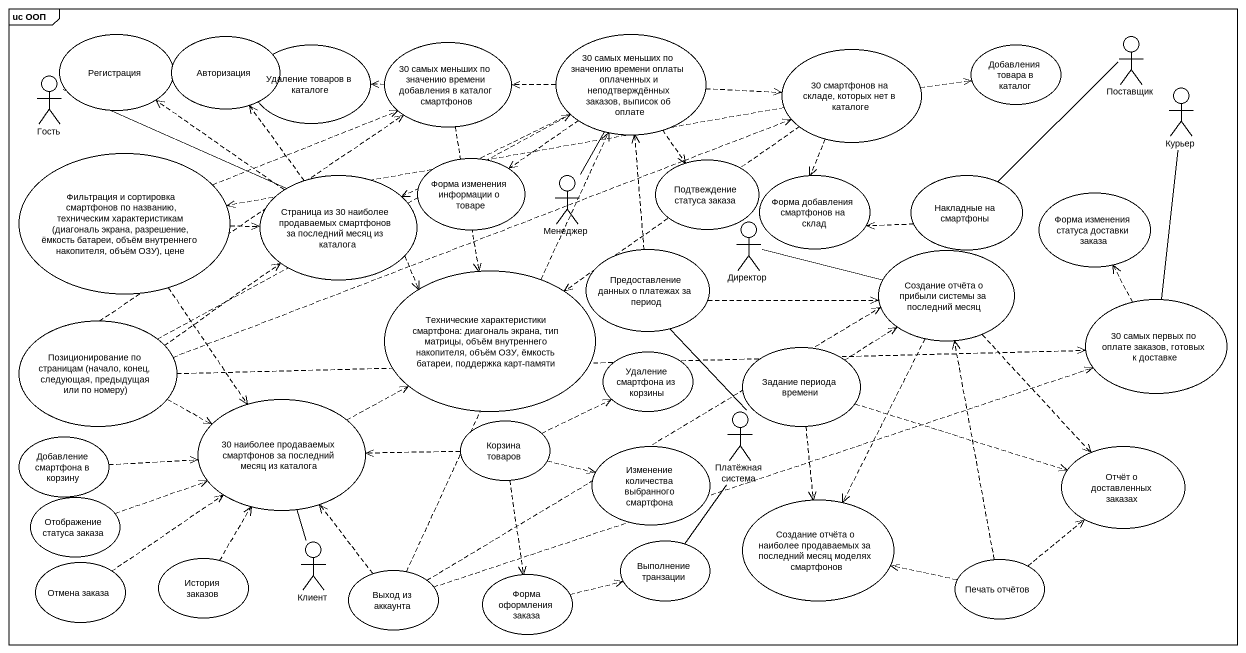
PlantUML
@startuml
mainframe uc ООП
usecase Регистрация
usecase Авторизация
usecase "Удаление товаров в каталоге" as Удаление_товаров_в_каталоге
usecase "30 самых меньших по значению времени добавления в каталог смартфонов" as u30_самых_меньших_по
usecase "30 самых меньших по значению времени оплаты оплаченных и неподтверждённых заказов, выписок об оплате" as u30_самых_меньших_по_2
usecase "30 смартфонов на складе, которых нет в каталоге" as u30_смартфонов_на_складе
usecase "Добавления товара в каталог" as Добавления_товара_в_каталог
actor Поставщик
actor Гость
actor Курьер
usecase "Фильтрация и сортировка смартфонов по названию, техническим характеристикам (диагональ экрана, разрешение, ёмкость батареи, объём внутреннего накопителя, объём ОЗУ), цене" as Фильтрация_и_сортировка
usecase "Форма изменения информации о товаре" as Форма_изменения_информации
usecase "Подтвеждение статуса заказа" as Подтвеждение_статуса_заказа
usecase "Страница из 30 наиболее продаваемых смартфонов за последний месяц из каталога" as Страница_из_30_наиболее
actor Менеджер
usecase "Форма добавления смартфонов на склад" as Форма_добавления_смартфонов
usecase "Накладные на смартфоны" as Накладные_на_смартфоны
usecase "Форма изменения статуса доставки заказа" as Форма_изменения_статуса
actor Директор
usecase "Технические характеристики смартфона: диагональ экрана, тип матрицы, объём внутреннего накопителя, объём ОЗУ, ёмкость батареи, поддержка карт-памяти" as Технические_характеристики
usecase "Предоставление данных о платежах за период" as Предоставление_данных_о
usecase "Создание отчёта о прибыли системы за последний месяц" as Создание_отчёта_о_прибыли
usecase "Позиционирование по страницам (начало, конец, следующая, предыдущая или по номеру)" as Позиционирование_по
usecase "30 самых первых по оплате заказов, готовых к доставке" as u30_самых_первых_по_оплате
usecase "Удаление смартфона из корзины" as Удаление_смартфона_из
usecase "Задание периода времени" as Задание_периода_времени
usecase "30 наиболее продаваемых смартфонов за последний месяц из каталога" as u30_наиболее_продаваемых
usecase "Добавление смартфона в корзину" as Добавление_смартфона_в
usecase "Корзина товаров" as Корзина_товаров
actor "Платёжная система" as Платёжная_система
usecase "Изменение количества выбранного смартфона" as Изменение_количества
usecase "Отчёт о доставленных заказах" as Отчёт_о_доставленных_заказах
usecase "Отображение статуса заказа" as Отображение_статуса_заказа
usecase "Создание отчёта о наиболее продаваемых за последний месяц моделях смартфонов" as Создание_отчёта_о_наиболее
actor Клиент
usecase "Выполнение транзации" as Выполнение_транзации
usecase "Отмена заказа" as Отмена_заказа
usecase "История заказов" as История_заказов
usecase "Выход из аккаунта" as Выход_из_аккаунта
usecase "Форма оформления заказа" as Форма_оформления_заказа
usecase "Печать отчётов" as Печать_отчётов
u30_самых_меньших_по .left.> Удаление_товаров_в_каталоге
u30_самых_меньших_по ..> Технические_характеристики
u30_самых_меньших_по_2 .left.> u30_самых_меньших_по
u30_самых_меньших_по_2 .right.> u30_смартфонов_на_складе
u30_самых_меньших_по_2 ..> Форма_изменения_информации
u30_самых_меньших_по_2 ..> Подтвеждение_статуса_заказа
u30_самых_меньших_по_2 .left.> Страница_из_30_наиболее
u30_смартфонов_на_складе .right.> Добавления_товара_в_каталог
u30_смартфонов_на_складе .left.> Фильтрация_и_сортировка
u30_смартфонов_на_складе ..> Форма_добавления_смартфонов
u30_смартфонов_на_складе ..> Технические_характеристики
Поставщик -- Накладные_на_смартфоны
Гость -right- Страница_из_30_наиболее
Курьер -- u30_самых_первых_по_оплате
Фильтрация_и_сортировка .right.> u30_самых_меньших_по
Фильтрация_и_сортировка .right.> Страница_из_30_наиболее
Фильтрация_и_сортировка ..> u30_наиболее_продаваемых
Страница_из_30_наиболее .up.> Регистрация
Страница_из_30_наиболее .up.> Авторизация
Страница_из_30_наиболее ..> Технические_характеристики
Менеджер -up- u30_самых_меньших_по_2
Накладные_на_смартфоны .left.> Форма_добавления_смартфонов
Директор -right- Создание_отчёта_о_прибыли
Предоставление_данных_о .up.> u30_самых_меньших_по_2
Предоставление_данных_о .right.> Создание_отчёта_о_прибыли
Создание_отчёта_о_прибыли ..> Отчёт_о_доставленных_заказах
Создание_отчёта_о_прибыли ..> Создание_отчёта_о_наиболее
Позиционирование_по .up.> u30_самых_меньших_по
Позиционирование_по .right.> u30_самых_меньших_по_2
Позиционирование_по .right.> u30_смартфонов_на_складе
Позиционирование_по .up.> Страница_из_30_наиболее
Позиционирование_по .right.> u30_самых_первых_по_оплате
Позиционирование_по .right.> u30_наиболее_продаваемых
u30_самых_первых_по_оплате .up.> Форма_изменения_статуса
Задание_периода_времени .up.> Создание_отчёта_о_прибыли
Задание_периода_времени .right.> Отчёт_о_доставленных_заказах
Задание_периода_времени ..> Создание_отчёта_о_наиболее
u30_наиболее_продаваемых .right.> Технические_характеристики
Добавление_смартфона_в .right.> u30_наиболее_продаваемых
Корзина_товаров .right.> Удаление_смартфона_из
Корзина_товаров .left.> u30_наиболее_продаваемых
Корзина_товаров .right.> Изменение_количества
Корзина_товаров ..> Форма_оформления_заказа
Платёжная_система -up- Предоставление_данных_о
Платёжная_система -- Выполнение_транзации
Отображение_статуса_заказа .right.> u30_наиболее_продаваемых
Клиент -up- u30_наиболее_продаваемых
Отмена_заказа .up.> u30_наиболее_продаваемых
История_заказов .up.> u30_наиболее_продаваемых
Выход_из_аккаунта .up.> u30_самых_меньших_по_2
Выход_из_аккаунта .right.> Создание_отчёта_о_прибыли
Выход_из_аккаунта .right.> u30_самых_первых_по_оплате
Выход_из_аккаунта .up.> u30_наиболее_продаваемых
Форма_оформления_заказа .right.> Выполнение_транзации
Печать_отчётов .up.> Создание_отчёта_о_прибыли
Печать_отчётов .up.> Отчёт_о_доставленных_заказах
Печать_отчётов .left.> Создание_отчёта_о_наиболее
@enduml
